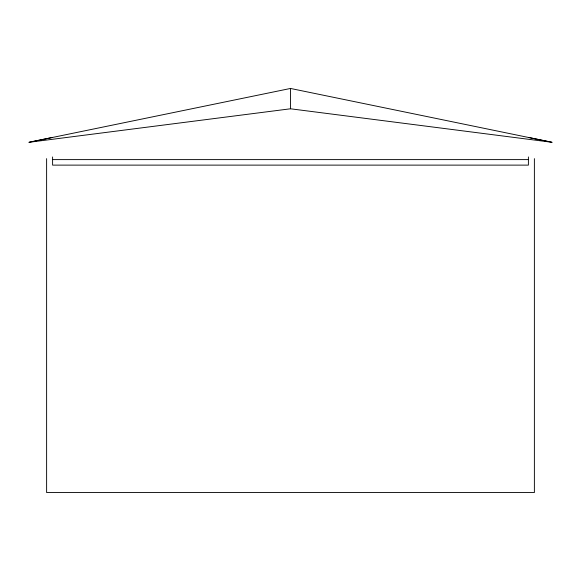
<?xml version="1.0" encoding="UTF-8"?>
<svg xmlns="http://www.w3.org/2000/svg" width="581" height="581" viewBox="0 0 581 581"><rect width="100%" height="100%" fill="white"/><g stroke="black" fill="none" stroke-linecap="round" stroke-linejoin="round"><path stroke-width="0.87" d="M52.602 137.436L29.05 142.287L290.5 108.785L551.95 142.287L290.5 88.457L29.05 142.287M52.602 159.608L528.398 159.608M551.95 142.287L528.398 137.436M534.382 158.635L534.382 492.543L46.618 492.543L46.618 158.635M528.398 156.943L528.398 165.12L52.602 165.12L52.602 156.943M290.5 88.457L290.5 108.785"/></g></svg>
